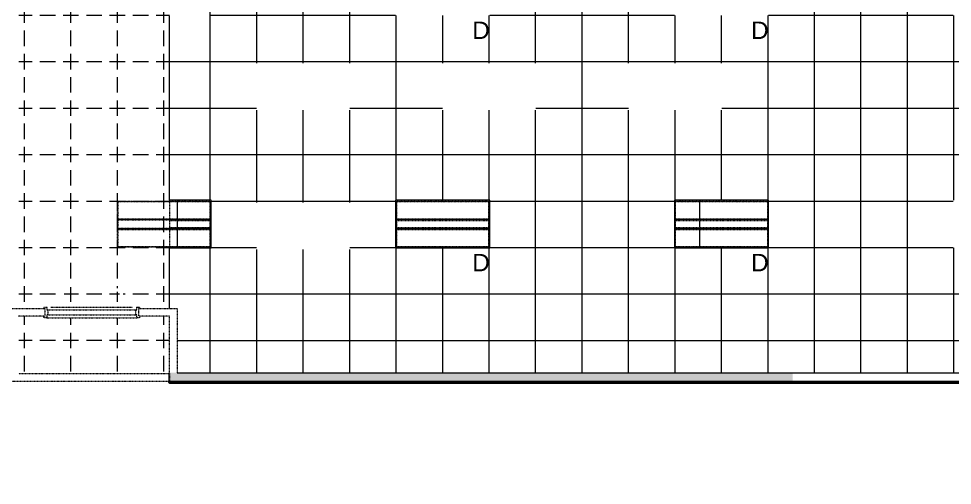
# Model space of a CAD drawing. Header units: inches. Extents: x 842 to 2180, y -10 to 1751.
# Drawn here: x 1214.6 to 1696.8, y 958.8 to 1199.8 of the extents above; entities that cross this region are included whole.
import ezdxf

# ---------------------------------------------------------------- set-up
doc = ezdxf.new("R2010")
doc.units = ezdxf.units.IN
doc.header["$MEASUREMENT"] = 0
doc.linetypes.add('Demolished', pattern=[0.1875, 0.125, -0.0625])
for name, color, linetype, lineweight in [('A-CLNG', 13, 'Demolished', 9), ('A-CLNG-PATT', 13, 'Demolished', 9), ('A-DOOR', 31, 'Continuous', 13), ('A-WALL-PATT', 111, 'Continuous', 13), ('E-LITE-EQPM', 33, 'Demolished', 9), ('E-LITE-EQPM-IDEN', 33, 'Continuous', 9), ('hide', 7, 'Continuous', 9), ('I-WALL', 2, 'Continuous', 13), ('Orbis - Background_dwg', 8, 'Continuous', 9), ('Orbis_Furn$0$A-Furn', 7, 'Continuous', 9)]:
    doc.layers.add(name, color=color, linetype=linetype, lineweight=lineweight)
doc.styles.add('Arial', font='arial.ttf', dxfattribs={"height": 9})

# ---------------------------------------------------------------- blocks, each defined once
blk = doc.blocks.new('Door - Double - Solid 2-7323093-Level XX  RCP DEMO')
at = {"layer": 'A-DOOR', "color": 250, "linetype": 'Demolished', "lineweight": 20}
for p, q in [((-26.69, 2.09), (-26.69, 2.84)), ((-26.69, 2.84), (-25.19, 2.84)), ((-25.19, 2.84), (-25.19, 1.34)), ((-25.19, 1.34), (-24.69, 1.34)), ((-24.69, 1.34), (-24.69, -1.16)), ((20.68, -1.16), (20.68, 1.34)), ((20.68, 1.34), (21.18, 1.34)), ((21.18, 1.34), (21.18, 2.84)), ((21.18, 2.84), (22.68, 2.84)), ((22.68, 2.84), (22.68, 2.09)), ((-26.69, -2.66), (-26.69, -1.91)), ((-25.19, -2.66), (-26.69, -2.66)), ((-24.69, -1.16), (-25.19, -1.16)), ((-25.19, -1.16), (-25.19, -2.66)), ((21.18, -1.16), (20.68, -1.16)), ((21.18, -2.66), (21.18, -1.16)), ((22.68, -2.66), (21.18, -2.66)), ((22.68, -1.91), (22.68, -2.66))]:
    blk.add_line(p, q, dxfattribs=at)
at = {"layer": 'A-DOOR', "color": 7, "linetype": 'Demolished', "lineweight": 9}
for p, q in [((-25.19, 2.84), (-25.06, 2.84)), ((-24.69, 1.34), (20.68, 1.34)), ((-23.12, 2.84), (19.11, 2.84)), ((21.05, 2.84), (21.18, 2.84)), ((-25.19, -2.66), (21.18, -2.66)), ((-24.69, -1.16), (20.68, -1.16))]:
    blk.add_line(p, q, dxfattribs=at)
blk = doc.blocks.new('L-Recessed-Axis-Plano - 2 X 4-4550867-Level XX  RCP DEMO')
at = {"layer": 'E-LITE-EQPM', "color": 7}
for p, q in [((23.91, 11.87), (-23.91, 11.87)), ((-23.91, 11.87), (-23.91, -11.88)), ((-23.87, -11.56), (-23.87, 11.56)), ((-23.87, 11.56), (23.88, 11.56)), ((23.88, 11.56), (23.88, -11.56)), ((23.91, -11.88), (23.91, 11.87)), ((-23.87, 2.74), (23.88, 2.74)), ((23.88, 2.51), (-23.87, 2.51)), ((-23.87, 2.3), (23.88, 2.3)), ((-23.87, 2.2), (23.88, 2.2)), ((-23.87, 1.83), (23.88, 1.83)), ((-23.87, -1.83), (23.88, -1.83)), ((-23.87, -2.2), (23.88, -2.2)), ((-23.87, -2.3), (23.88, -2.3)), ((-23.87, -2.51), (23.88, -2.51)), ((-23.87, -2.74), (23.88, -2.74)), ((-23.91, -11.88), (23.91, -11.88)), ((23.88, -11.56), (-23.87, -11.56))]:
    blk.add_line(p, q, dxfattribs=at)
blk = doc.blocks.new('L-Recessed-Axis-Plano - 2 X 4-V7-Level XX  RCP DEMO')
at = {"layer": 'E-LITE-EQPM', "color": 7}
for p, q in [((23.91, 11.87), (-23.91, 11.87)), ((-23.91, 11.87), (-23.91, -11.88)), ((-23.87, -11.56), (-23.87, 11.56)), ((-23.87, 11.56), (23.88, 11.56)), ((23.88, 11.56), (23.88, -11.56)), ((23.91, -11.88), (23.91, 11.87)), ((-23.87, 2.74), (23.88, 2.74)), ((23.88, 2.51), (-23.87, 2.51)), ((-23.87, 2.3), (23.88, 2.3)), ((-23.87, 2.2), (23.88, 2.2)), ((2.83, 1.83), (23.88, 1.83)), ((-23.87, -2.2), (23.88, -2.2)), ((-23.87, -2.3), (23.88, -2.3)), ((-23.87, -2.51), (23.88, -2.51)), ((-23.87, -2.74), (23.88, -2.74)), ((2.83, -1.83), (23.88, -1.83)), ((-23.91, -11.88), (23.91, -11.88)), ((23.88, -11.56), (-23.87, -11.56))]:
    blk.add_line(p, q, dxfattribs=at)
blk = doc.blocks.new('Orbis - Background_dwg-7329766-Level XX  RCP DEMO')
at = {"layer": 'hide'}
h = blk.add_hatch(color=256, dxfattribs=at)
h.paths.add_polyline_path([(1771.48, 941.54), (1771.54, 941.54), (1771.51, 959.23), (1734.43, 959.23), (1734.43, 1012.04), (1292.48, 1012.04), (1292.48, 1011.98), (1734.37, 1011.98), (1734.37, 959.17), (1771.48, 959.17)], flags=0)
h.paths.add_polyline_path([(1209.37, 1016.98), (1209.62, 1016.98), (1209.62, 1036.22), (1209.37, 1036.22), (1209.37, 1031.3)], flags=0)
h.paths.add_polyline_path([(1214.37, 1213.47), (1214.37, 1213.48), (1214.62, 1213.48), (1214.62, 1213.6), (1209.62, 1213.6), (1209.62, 1213.48), (1212.24, 1213.47)], flags=0)
h.paths.add_polyline_path([(1150.88, 1213.6), (1153.88, 1213.6), (1153.88, 1217.35), (1150.88, 1217.35), (1150.88, 1214.37)], flags=0)
h.paths.add_polyline_path([(932.37, 1217.35), (940.5, 1217.35), (940.5, 1292.47), (940.38, 1292.47), (940.38, 1217.47), (932.37, 1217.47)], flags=0)
h.paths.add_polyline_path([(940.45, 1319.16), (940.45, 1324.47), (940.38, 1324.47), (940.38, 1319.16)], flags=0)
h.paths.add_polyline_path([(932.36, 1319.16), (932.37, 1319.16), (932.37, 1324.47), (932.29, 1324.47), (932.29, 1319.16)], flags=0)
h.paths.add_polyline_path([(928.54, 1319.16), (928.54, 1324.47), (928.37, 1324.47), (928.37, 1319.16)], flags=0)
h.paths.add_polyline_path([(928.37, 1327.47), (928.54, 1327.47), (928.54, 1417.98), (928.37, 1417.98), (928.37, 1363.53)], flags=0)
h.paths.add_polyline_path([(932.29, 1327.47), (932.37, 1327.47), (932.37, 1417.98), (932.29, 1417.98), (932.29, 1363.53)], flags=0)
h.paths.add_polyline_path([(940.38, 1327.47), (940.5, 1327.47), (940.5, 1417.98), (940.38, 1417.98), (940.38, 1363.53)], flags=0)
at = {"layer": 'hide', "color": 50, "lineweight": 50, "flags": 128}
blk.add_lwpolyline([(1292.48, 1012.04), (1292.48, 1011.98), (1734.37, 1011.98), (1734.37, 959.17), (1771.48, 959.17)], dxfattribs=at)
at = {"layer": 'Orbis_Furn$0$A-Furn'}
for p, q in [((1296.48, 1106.01), (1296.48, 1105.6)), ((1296.48, 1105.29), (1296.48, 1096.46)), ((1566.39, 1105.6), (1566.39, 1106.01)), ((1566.39, 1096.46), (1566.39, 1105.29)), ((1296.48, 1095.55), (1296.48, 1091.9)), ((1566.39, 1091.9), (1566.39, 1095.55)), ((1296.48, 1090.99), (1296.48, 1082.16)), ((1566.39, 1082.16), (1566.39, 1090.99)), ((1296.48, 1081.85), (1296.48, 1081.45)), ((1566.39, 1081.45), (1566.39, 1081.85))]:
    blk.add_line(p, q, dxfattribs=at)

msp = doc.modelspace()

# ---------------------------------------------------------------- hatches: boundary and pattern name
at = {"layer": 'A-CLNG-PATT', "linetype": 'Continuous', "lineweight": 13}
h = msp.add_hatch(dxfattribs=at)
h.set_pattern_fill('FP2_16', color=256, style=0, pattern_type=2)
h.set_pattern_definition([(0, (1505.56, 1153.602), (0, -24), []), (270, (1505.56, 1153.602), (-24, -1e-15), [])])
h.paths.add_polyline_path([(1772.58, 1016.92), (1776.42, 1016.92), (1776.42, 1273.6), (1625.56, 1273.6), (1625.56, 1291.35), (1519.45, 1291.35), (1519.45, 1274.47), (1464.75, 1274.47), (1464.75, 1273.72), (1425.5, 1273.72), (1425.5, 1274.47), (1292.48, 1274.47), (1292.48, 1225.88), (1313.56, 1225.88), (1313.56, 1201.32), (1292.48, 1201.32), (1292.48, 1106.01), (1313.97, 1106.01), (1313.97, 1081.45), (1292.48, 1081.45), (1292.48, 1050.1), (1296.48, 1050.1), (1296.48, 1016.92), (1771.54, 1016.92)], flags=0)
h.paths.add_polyline_path([(1721.45, 1057.62), (1721.45, 1081.45), (1697.25, 1081.45), (1697.25, 1106.01), (1745.87, 1106.01), (1745.87, 1081.83), (1769.66, 1081.83), (1769.66, 1057.62)], flags=0)
h.paths.add_polyline_path([(1337.45, 1080.62), (1337.45, 1104.83), (1385.66, 1104.83), (1385.66, 1080.62), (1349.68, 1080.62)], flags=0)
h.paths.add_polyline_path([(1601.87, 1081.45), (1553.25, 1081.45), (1553.25, 1106.01), (1601.87, 1106.01), (1601.87, 1086.68)], flags=0)
h.paths.add_polyline_path([(1457.87, 1081.45), (1409.25, 1081.45), (1409.25, 1106.01), (1457.87, 1106.01), (1457.87, 1086.68)], flags=0)
h.paths.add_polyline_path([(1721.45, 1129.62), (1721.45, 1153.83), (1769.66, 1153.83), (1769.66, 1129.62)], flags=0)
h.paths.add_polyline_path([(1434.26, 1152.62), (1433.45, 1152.62), (1433.45, 1176.83), (1481.66, 1176.83), (1481.66, 1152.62)], flags=0)
h.paths.add_polyline_path([(1385.66, 1152.62), (1337.45, 1152.62), (1337.45, 1176.83), (1385.66, 1176.83)], flags=0)
h.paths.add_polyline_path([(1577.66, 1152.62), (1529.45, 1152.62), (1529.45, 1176.83), (1577.66, 1176.83)], flags=0)
h.paths.add_polyline_path([(1730.29, 1201.45), (1697.25, 1201.45), (1697.25, 1226.01), (1745.87, 1226.01), (1745.87, 1201.45)], flags=0)
h.paths.add_polyline_path([(1601.87, 1201.45), (1553.25, 1201.45), (1553.25, 1226.01), (1601.87, 1226.01)], flags=0)
h.paths.add_polyline_path([(1409.25, 1201.45), (1409.25, 1226.01), (1457.87, 1226.01), (1457.87, 1201.45), (1434.26, 1201.45)], flags=0)
h.paths.add_polyline_path([(1730.29, 1226.37), (1721.45, 1226.37), (1721.45, 1250.58), (1769.66, 1250.58), (1769.66, 1226.37)], flags=0)
at = {"layer": 'A-CLNG-PATT', "lineweight": 13}
h = msp.add_hatch(dxfattribs=at)
h.set_pattern_fill('FP2_21', color=10, style=0, pattern_type=2)
h.set_pattern_definition([(90, (1241.56, 1153.602), (24, 24), [4, -4, 8, -4, -4]), (90, (1241.56, 1153.602), (24, 24), [-20, 4, 0]), (0, (1241.56, 1153.602), (24, -24), [4, -4, 8, -4, -4]), (0, (1241.56, 1153.602), (24, -24), [-20, 4, 0])])
h.paths.add_polyline_path([(1292.48, 1050.1), (1292.48, 1081.85), (1265.75, 1081.85), (1265.78, 1105.6), (1292.48, 1105.6), (1292.48, 1201.72), (1265.34, 1201.72), (1265.37, 1225.47), (1292.48, 1225.47), (1292.48, 1274.47), (1268.75, 1274.47), (1268.75, 1273.72), (1229.5, 1273.72), (1229.5, 1274.47), (1226.25, 1274.47), (1226.25, 1261.85), (1227, 1261.85), (1227, 1222.6), (1226.25, 1222.6), (1226.25, 1213.6), (1214.62, 1213.6), (1214.62, 1050.1), (1227.68, 1050.1), (1227.68, 1050.85), (1229.31, 1050.85), (1245.57, 1067.11), (1246.55, 1066.14), (1231.26, 1050.85), (1273.48, 1050.85), (1258.19, 1066.14), (1259.17, 1067.11), (1275.43, 1050.85), (1277.06, 1050.85), (1277.06, 1050.1)], flags=0)
h.paths.add_polyline_path([(1279.49, 1082.16), (1292.48, 1082.16), (1292.48, 1090.99), (1265.78, 1090.99), (1265.78, 1082.16), (1275.43, 1082.16)], flags=0)
h.paths.add_polyline_path([(1292.48, 1091.7), (1292.48, 1095.76), (1265.78, 1095.76), (1265.78, 1091.7), (1275.63, 1091.7)], flags=0)
h.paths.add_polyline_path([(1267.21, 1096.46), (1292.48, 1096.46), (1292.48, 1105.29), (1265.78, 1105.29), (1265.78, 1096.46), (1266.66, 1096.46)], flags=0)
h.paths.add_polyline_path([(1292.48, 1202.04), (1292.48, 1210.86), (1265.37, 1210.86), (1265.37, 1202.04), (1291.82, 1202.04)], flags=0)
h.paths.add_polyline_path([(1283.01, 1211.57), (1292.48, 1211.57), (1292.48, 1215.63), (1265.37, 1215.63), (1265.37, 1211.57), (1266.32, 1211.57)], flags=0)
h.paths.add_polyline_path([(1278.61, 1216.34), (1292.48, 1216.34), (1292.48, 1225.16), (1265.37, 1225.16), (1265.37, 1216.34), (1266.8, 1216.34)], flags=0)
h = msp.add_hatch(dxfattribs=at)
h.set_pattern_fill('FP2_15', color=10, style=0, pattern_type=2)
h.set_pattern_definition([(180, (1265.56, 1033.602), (-24, 24), [4, -4, 8, -4, -4]), (180, (1265.56, 1033.602), (-24, 24), [-20, 4, 0]), (90, (1265.56, 1033.602), (24, 24), [4, -4, 8, -4, -4]), (90, (1265.56, 1033.602), (24, 24), [-20, 4, 0])])
h.paths.add_polyline_path([(1292.35, 1016.48), (1292.35, 1016.92), (1292.48, 1016.92), (1292.48, 1046.1), (1277.06, 1046.1), (1277.06, 1045.35), (1227.68, 1045.35), (1227.68, 1046.1), (1214.62, 1046.1), (1214.62, 1016.48), (1276.68, 1016.48)], flags=0)
at = {"layer": 'A-WALL-PATT', "lineweight": 9}
msp.add_hatch(color=7, dxfattribs=at).paths.add_polyline_path([(1614.35, 1012.04), (1614.35, 1016.92), (1292.35, 1016.92), (1292.35, 1012.04), (1518.84, 1012.04)], flags=0)

# ---------------------------------------------------------------- linework, layer by layer
at = {"layer": 'A-CLNG', "linetype": 'Continuous', "lineweight": 13}
for p, q in [((1292.48, 1106.01), (1292.48, 1201.32)), ((1313.97, 1106.01), (1292.48, 1106.01)), ((1313.97, 1081.45), (1313.97, 1106.01)), ((1457.87, 1106.01), (1409.25, 1106.01)), ((1409.25, 1106.01), (1409.25, 1081.45)), ((1457.87, 1081.45), (1457.87, 1106.01)), ((1601.87, 1106.01), (1553.25, 1106.01)), ((1553.25, 1106.01), (1553.25, 1081.45)), ((1601.87, 1081.45), (1601.87, 1106.01)), ((1292.48, 1050.1), (1292.48, 1081.45)), ((1292.48, 1081.45), (1313.97, 1081.45)), ((1409.25, 1081.45), (1457.87, 1081.45)), ((1553.25, 1081.45), (1601.87, 1081.45))]:
    msp.add_line(p, q, dxfattribs=at)
at = {"layer": 'A-CLNG', "color": 7}
for p, q in [((1292.48, 1106.01), (1292.48, 1105.6)), ((1292.48, 1105.29), (1292.48, 1096.46)), ((1292.48, 1095.76), (1292.48, 1091.7)), ((1292.48, 1090.99), (1292.48, 1082.16)), ((1292.48, 1081.85), (1292.48, 1081.45))]:
    msp.add_line(p, q, dxfattribs=at)
at = {"layer": 'I-WALL', "color": 250, "linetype": 'Demolished', "lineweight": 20}
for p, q in [((1210.37, 1050.1), (1228.06, 1050.1)), ((1228.06, 1050.1), (1228.06, 1046.1)), ((1276.68, 1050.1), (1296.48, 1050.1)), ((1276.68, 1046.1), (1276.68, 1050.1)), ((1296.48, 1050.1), (1296.48, 1016.92)), ((1228.06, 1046.1), (1214.37, 1046.1)), ((1292.48, 1046.1), (1276.68, 1046.1)), ((1292.48, 1016.92), (1292.48, 1046.1)), ((1214.62, 1016.48), (1292.48, 1016.48)), ((1292.48, 1016.48), (1292.48, 1012.48)), ((1292.48, 1012.48), (1209.62, 1012.48))]:
    msp.add_line(p, q, dxfattribs=at)
at = {"layer": 'I-WALL', "color": 8, "lineweight": 20}
for p, q in [((1292.35, 1016.92), (1292.48, 1016.92)), ((1292.35, 1012.04), (1292.35, 1016.92)), ((1296.48, 1016.92), (1776.42, 1016.92)), ((1734.43, 1012.04), (1292.35, 1012.04))]:
    msp.add_line(p, q, dxfattribs=at)

# ---------------------------------------------------------------- block references
at = {"layer": 'A-DOOR', "color": 7, "linetype": 'Demolished', "lineweight": 9}
msp.add_blockref('Door - Double - Solid 2-7323093-Level XX  RCP DEMO', (1254.38, 1048.01), dxfattribs=at)
at = {"layer": 'E-LITE-EQPM', "color": 7, "extrusion": (0, 0, -1), "rotation": 180}
for name, p in [('L-Recessed-Axis-Plano - 2 X 4-V7-Level XX  RCP DEMO', (-1289.65, 1093.73)), ('L-Recessed-Axis-Plano - 2 X 4-4550867-Level XX  RCP DEMO', (-1433.56, 1093.73)), ('L-Recessed-Axis-Plano - 2 X 4-4550867-Level XX  RCP DEMO', (-1577.56, 1093.73))]:
    msp.add_blockref(name, p, dxfattribs=at)
at = {"layer": 'Orbis - Background_dwg', "color": 7}
msp.add_blockref('Orbis - Background_dwg-7329766-Level XX  RCP DEMO', (0, 0), dxfattribs=at)

# ---------------------------------------------------------------- texts
at = {"layer": 'E-LITE-EQPM-IDEN', "char_height": 9, "width": 11.211, "attachment_point": 1, "style": 'Arial'}
for insert in [(1448.83, 1198.32), (1592.83, 1198.32), (1448.83, 1078.32), (1592.83, 1078.32)]:
    msp.add_mtext('D', dxfattribs=dict(at, insert=insert))

doc.saveas('drawing.dxf')
